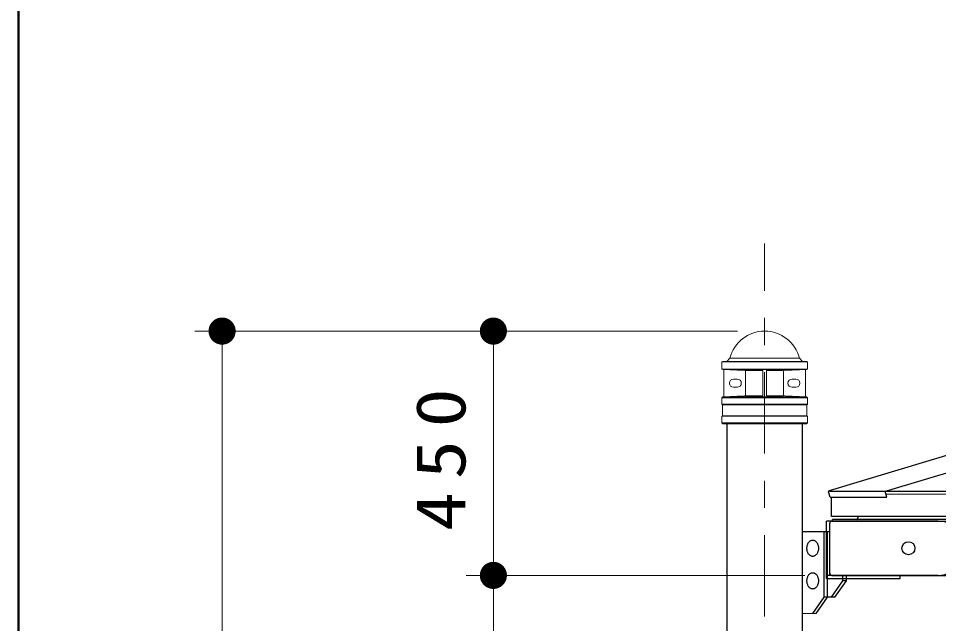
# Model space of a CAD drawing. Units: millimetres on the paper, scale 1:50. Extents: x -365 to 2, y 0 to 257.
# Drawn here: x -365 to -331.08, y 113.23 to 135.52 of the extents above; entities that cross this region are included whole.
import ezdxf

# ---------------------------------------------------------------- set-up
doc = ezdxf.new("R2010")
doc.units = ezdxf.units.MM
doc.linetypes.add('USER2', pattern=[6, 3, -1, 1, -1])
doc.layers.add('LY_1', color=7, linetype='Continuous', lineweight=25)
doc.layers.add('LY_2', color=7, linetype='Continuous', lineweight=13)
doc.styles.add('ＭＳ ゴシック', font='')
doc.styles.get('ＭＳ ゴシック').set_extended_font_data('MS Gothic')

# ---------------------------------------------------------------- blocks, each defined once
blk = doc.blocks.new('filled_dot')
at = {"color": 0, "linetype": 'Continuous', "lineweight": -2, "const_width": 1.25}
blk.add_lwpolyline([(-0.625, 0, 1), (0.625, 0, 1)], format="xyb", close=True, dxfattribs=at)

msp = doc.modelspace()

# ---------------------------------------------------------------- linework, layer by layer
at = {"layer": 'LY_1', "linetype": 'USER2', "lineweight": 13}
msp.add_line((-337.491, 59.488), (-337.491, 127.226), dxfattribs=at)
at = {"layer": 'LY_1', "color": 131}
for p, q in [((-307.762, 126.328), (-335.115, 118.122)), ((-305.596, 126.328), (-333.052, 118.091)), ((-335.076, 117.883), (-335.136, 118.082)), ((-332.989, 117.883), (-333.052, 118.091)), ((-335.076, 117.883), (-332.989, 117.883)), ((-334.991, 117.002), (-334.991, 117.066)), ((-305.091, 117.066), (-334.991, 117.066)), ((-334.055, 117.171), (-334.055, 117.122)), ((-335.091, 115.082), (-335.091, 116.922)), ((-335.011, 117.002), (-305.091, 117.002)), ((-334.111, 117.002), (-334.991, 117.002)), ((-334.911, 117.002), (-334.071, 117.002)), ((-335.091, 115.002), (-335.091, 116.602)), ((-334.476, 115.002), (-335.091, 115.002)), ((-335.011, 115.002), (-305.091, 115.002))]:
    msp.add_line(p, q, dxfattribs=at)
at = {"layer": 'LY_1', "lineweight": 13}
for p, q in [((-338.491, 124.002), (-358.491, 124.002)), ((-357.491, 64.002), (-357.491, 124.002)), ((-347.491, 115.002), (-347.491, 124.002)), ((-339.071, 122.864), (-339.051, 122.884)), ((-339.071, 122.864), (-339.071, 122.604)), ((-339.071, 122.864), (-335.911, 122.864)), ((-339.051, 122.884), (-335.931, 122.884)), ((-338.889, 122.884), (-338.771, 123.002)), ((-338.771, 123.002), (-336.211, 123.002)), ((-336.093, 122.884), (-336.211, 123.002)), ((-335.931, 122.884), (-335.911, 122.864)), ((-335.911, 122.864), (-335.911, 122.604)), ((-339.071, 122.604), (-335.911, 122.604)), ((-339.071, 122.604), (-339.051, 122.584)), ((-339.051, 122.584), (-338.229, 122.548)), ((-339.051, 122.584), (-335.931, 122.584)), ((-338.991, 122.58), (-338.991, 121.588)), ((-338.191, 122.546), (-337.561, 122.546)), ((-338.191, 122.508), (-338.191, 121.659)), ((-337.561, 122.544), (-337.561, 121.624)), ((-336.791, 122.546), (-337.421, 122.546)), ((-337.421, 122.544), (-337.421, 121.624)), ((-336.791, 122.508), (-336.791, 121.659)), ((-335.931, 122.584), (-336.753, 122.548)), ((-335.991, 122.58), (-335.991, 121.588)), ((-335.931, 122.584), (-335.911, 122.604)), ((-338.641, 122.234), (-338.501, 122.234)), ((-336.341, 122.234), (-336.481, 122.234)), ((-338.641, 121.934), (-338.501, 121.934)), ((-336.341, 121.934), (-336.481, 121.934)), ((-339.031, 121.584), (-339.071, 121.544)), ((-339.071, 121.544), (-335.911, 121.544)), ((-339.071, 121.544), (-339.071, 121.304)), ((-339.031, 121.584), (-338.229, 121.619)), ((-339.031, 121.584), (-335.951, 121.584)), ((-338.191, 121.62), (-337.561, 121.62)), ((-336.791, 121.62), (-337.421, 121.62)), ((-335.951, 121.584), (-336.753, 121.619)), ((-335.951, 121.584), (-335.911, 121.544)), ((-335.911, 121.544), (-335.911, 121.304)), ((-339.071, 121.304), (-335.911, 121.304)), ((-339.071, 121.304), (-339.051, 121.284)), ((-339.051, 121.284), (-335.931, 121.284)), ((-339.051, 121.284), (-339.051, 120.884)), ((-335.911, 121.304), (-335.931, 121.284)), ((-335.931, 121.284), (-335.931, 120.884)), ((-339.051, 120.884), (-339.071, 120.864)), ((-339.071, 120.864), (-335.911, 120.864)), ((-339.071, 120.864), (-339.071, 120.624)), ((-339.051, 120.884), (-335.931, 120.884)), ((-335.931, 120.884), (-335.911, 120.864)), ((-335.911, 120.864), (-335.911, 120.624)), ((-339.071, 120.624), (-335.911, 120.624)), ((-339.071, 120.624), (-339.031, 120.584)), ((-339.031, 120.584), (-335.951, 120.584)), ((-335.911, 120.624), (-335.951, 120.584)), ((-336.011, 115.002), (-348.491, 115.002)), ((-347.491, 64.002), (-347.491, 115.002)), ((-335.593, 113.602), (-336.093, 113.602))]:
    msp.add_line(p, q, dxfattribs=at)
at = {"layer": 'LY_1'}
for p, q in [((-338.889, 120.584), (-338.889, 112.846)), ((-336.093, 112.846), (-336.093, 120.584)), ((-335.031, 117.171), (-335.031, 117.883)), ((-305.091, 117.171), (-335.031, 117.171)), ((-335.296, 114.202), (-335.296, 116.602)), ((-335.169, 114.202), (-335.169, 116.602)), ((-334.603, 114.802), (-334.603, 115.002)), ((-334.476, 114.802), (-334.476, 115.002)), ((-335.028, 114.202), (-334.603, 114.802)), ((-334.9, 114.202), (-334.476, 114.802)), ((-334.476, 114.802), (-334.603, 114.802)), ((-335.72, 113.602), (-335.296, 114.202)), ((-335.593, 113.602), (-335.169, 114.202)), ((-334.9, 114.202), (-335.296, 114.202))]:
    msp.add_line(p, q, dxfattribs=at)
at = {"layer": 'LY_1', "color": 4}
msp.add_line((-305.091, 118.091), (-335.091, 118.091), dxfattribs=at)
at = {"layer": 'LY_1', "color": 4, "lineweight": 13}
msp.add_line((-333.023, 117.997), (-305.091, 117.997), dxfattribs=at)
at = {"layer": 'LY_1', "color": 40}
for p, q in [((-331.091, 117.002), (-335.211, 117.002)), ((-335.211, 114.882), (-335.211, 117.002)), ((-331.091, 115.002), (-335.211, 115.002)), ((-332.491, 114.882), (-332.491, 115.002)), ((-335.211, 114.882), (-332.491, 114.882))]:
    msp.add_line(p, q, dxfattribs=at)
at = {"layer": 'LY_1', "color": 2}
msp.add_line((-335.091, 116.602), (-336.093, 116.602), dxfattribs=at)
at = {"layer": 'LY_1'}
for points in [[(-335.72, 116.302), (-335.702, 116.3), (-335.683, 116.297), (-335.665, 116.291), (-335.648, 116.283), (-335.631, 116.273), (-335.614, 116.261), (-335.599, 116.247), (-335.584, 116.231), (-335.57, 116.214), (-335.558, 116.194), (-335.546, 116.174), (-335.537, 116.152), (-335.528, 116.128), (-335.521, 116.104), (-335.515, 116.079), (-335.511, 116.054), (-335.509, 116.028), (-335.508, 116.002), (-335.509, 115.975), (-335.511, 115.949), (-335.515, 115.924), (-335.521, 115.899), (-335.528, 115.875), (-335.537, 115.852), (-335.546, 115.83), (-335.558, 115.809), (-335.57, 115.789), (-335.584, 115.772), (-335.599, 115.756), (-335.614, 115.742), (-335.631, 115.73), (-335.648, 115.72), (-335.665, 115.712), (-335.683, 115.706), (-335.702, 115.703), (-335.72, 115.702), (-335.739, 115.703), (-335.757, 115.706), (-335.775, 115.712), (-335.793, 115.72), (-335.81, 115.73), (-335.826, 115.742), (-335.842, 115.756), (-335.857, 115.772), (-335.87, 115.789), (-335.883, 115.809), (-335.894, 115.83), (-335.904, 115.852), (-335.913, 115.875), (-335.92, 115.899), (-335.925, 115.924), (-335.929, 115.949), (-335.932, 115.975), (-335.932, 116.002), (-335.932, 116.028), (-335.929, 116.054), (-335.925, 116.079), (-335.92, 116.104), (-335.913, 116.128), (-335.904, 116.152), (-335.894, 116.174), (-335.883, 116.194), (-335.87, 116.214), (-335.857, 116.231), (-335.842, 116.247), (-335.826, 116.261), (-335.81, 116.273), (-335.793, 116.283), (-335.775, 116.291), (-335.757, 116.297), (-335.739, 116.3)], [(-335.72, 115.102), (-335.702, 115.1), (-335.683, 115.097), (-335.665, 115.091), (-335.648, 115.083), (-335.631, 115.073), (-335.614, 115.061), (-335.599, 115.047), (-335.584, 115.031), (-335.57, 115.014), (-335.558, 114.994), (-335.546, 114.974), (-335.537, 114.952), (-335.528, 114.928), (-335.521, 114.904), (-335.515, 114.879), (-335.511, 114.854), (-335.509, 114.828), (-335.508, 114.802), (-335.509, 114.775), (-335.511, 114.749), (-335.515, 114.724), (-335.521, 114.699), (-335.528, 114.675), (-335.537, 114.652), (-335.546, 114.63), (-335.558, 114.609), (-335.57, 114.589), (-335.584, 114.572), (-335.599, 114.556), (-335.614, 114.542), (-335.631, 114.53), (-335.648, 114.52), (-335.665, 114.512), (-335.683, 114.506), (-335.702, 114.503), (-335.72, 114.502), (-335.739, 114.503), (-335.757, 114.506), (-335.775, 114.512), (-335.793, 114.52), (-335.81, 114.53), (-335.826, 114.542), (-335.842, 114.556), (-335.857, 114.572), (-335.87, 114.589), (-335.883, 114.609), (-335.894, 114.63), (-335.904, 114.652), (-335.913, 114.675), (-335.92, 114.699), (-335.925, 114.724), (-335.929, 114.749), (-335.932, 114.775), (-335.932, 114.802), (-335.932, 114.828), (-335.929, 114.854), (-335.925, 114.879), (-335.92, 114.904), (-335.913, 114.928), (-335.904, 114.952), (-335.894, 114.974), (-335.883, 114.994), (-335.87, 115.014), (-335.857, 115.031), (-335.842, 115.047), (-335.826, 115.061), (-335.81, 115.073), (-335.793, 115.083), (-335.775, 115.091), (-335.757, 115.097), (-335.739, 115.1)]]:
    msp.add_lwpolyline(points, close=True, dxfattribs=at)
at = {"layer": 'LY_1', "color": 40}
msp.add_circle((-332.191, 116.002), 0.24, dxfattribs=at)
at = {"layer": 'LY_1', "lineweight": 13}
for centre, radius, start, end in [((-337.491, 122.682), 1.319, 14.0025, 165.9975), ((-338.231, 122.508), 0.04, 0, 87.5), ((-337.601, 122.544), 0.04, 0, 90), ((-337.381, 122.544), 0.04, 90, 180), ((-336.751, 122.508), 0.04, 92.5, 180), ((-338.641, 122.084), 0.15, 90, 270), ((-338.501, 122.084), 0.15, 270, 90), ((-336.481, 122.084), 0.15, 90, 270), ((-336.341, 122.084), 0.15, 270, 90), ((-338.231, 121.659), 0.04, 272.5, 0), ((-337.601, 121.624), 0.04, 270, 0), ((-337.381, 121.624), 0.04, 180, 270), ((-336.751, 121.659), 0.04, 180, 267.5)]:
    msp.add_arc(centre, radius, start, end, dxfattribs=at)
at = {"layer": 'LY_1', "color": 131}
for centre, radius, start, end in [((-335.106, 118.092), 0.032, 106.6992, 196.6992), ((-334.111, 117.122), 0.056, 270, 0), ((-335.011, 116.922), 0.08, 90, 180), ((-335.011, 115.082), 0.08, 180, 270)]:
    msp.add_arc(centre, radius, start, end, dxfattribs=at)
at = {"layer": 'LY_1', "color": 40}
msp.add_arc((-331.091, 116.002), 1, 270, 90, dxfattribs=at)
at = {"layer": 'LY_2', "lineweight": 50}
msp.add_line((-365, 257), (-365, 0), dxfattribs=at)

# ---------------------------------------------------------------- block references
at = {"layer": 'LY_1', "lineweight": 13, "xscale": 0.4, "yscale": 0.4}
for p, rotation in [((-357.491, 124.002), 270), ((-347.491, 124.002), 270), ((-347.491, 115.002), 90), ((-347.491, 115.002), 270)]:
    msp.add_blockref('filled_dot', p, dxfattribs=dict(at, rotation=rotation))

# ---------------------------------------------------------------- texts
at = {"layer": 'LY_1', "insert": (-348.491, 119.502), "char_height": 1.833, "attachment_point": 8, "rotation": 90, "style": 'ＭＳ ゴシック'}
msp.add_mtext('\\T1.33;\\W1.15;450', dxfattribs=at)

doc.saveas('drawing.dxf')
